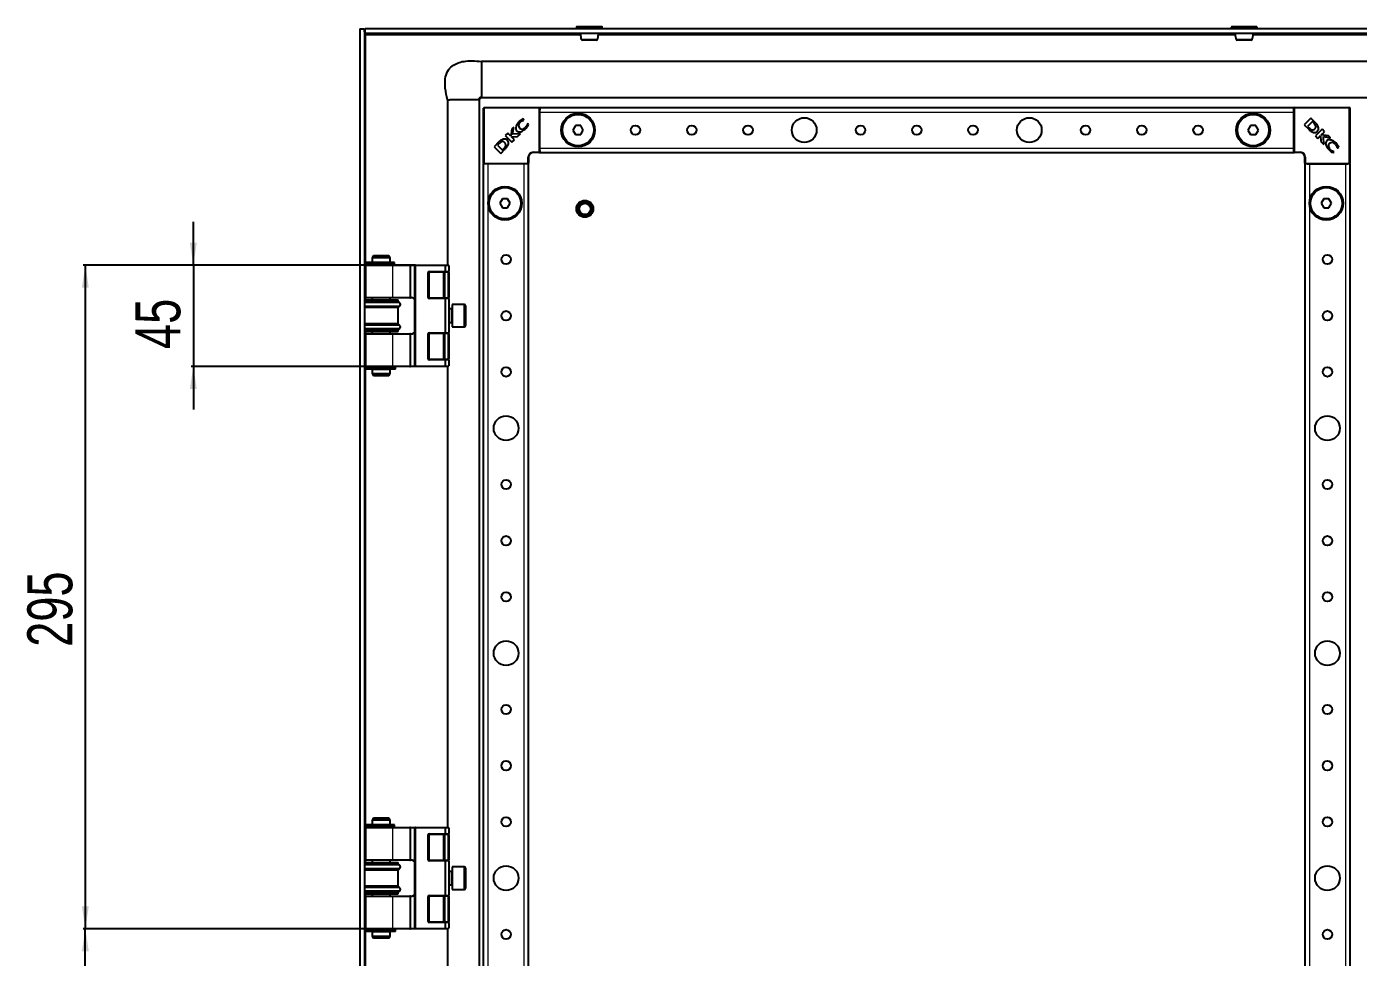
# Model space of a CAD drawing. Header units: millimetres. Extents: x -752 to 2755, y -1229 to 1219.
# Drawn here: x -752 to -160, y 42 to 455 of the extents above; entities that cross this region are included whole.
import ezdxf

# ---------------------------------------------------------------- set-up
doc = ezdxf.new("R2010")
doc.units = ezdxf.units.MM
doc.layers.add('FORMAT', color=7, linetype='Continuous')
doc.styles.add('SLDTEXTSTYLE0', font='TXT', dxfattribs={"width": 0.75})
doc.dimstyles.new('SLDDIMSTYLE0', dxfattribs={"dimtxt": 20, "dimasz": 10, "dimexe": 0, "dimexo": 0.0625, "dimgap": 5, "dimtad": 2, "dimdec": 1, "dimrnd": 1e-09, "dimzin": 12, "dimdsep": 46, "dimtxsty": 'SLDTEXTSTYLE0', "dimsah": 1, "dimcen": 0.09, "dimadec": 0, "dimazin": 3, "dimtfac": 1, "dimtofl": 0, "dimtmove": 0, "dimatfit": 3, "dimfxl": 0, "dimfrac": 2, "dimtolj": 1, "dimtzin": 12, "dimarcsym": 0})
doc.dimstyles.new('SLDDIMSTYLE1', dxfattribs={"dimtxt": 20, "dimasz": 10, "dimexe": 0, "dimexo": 0.0625, "dimgap": 5, "dimtad": 2, "dimdec": 1, "dimrnd": 1e-09, "dimzin": 12, "dimdsep": 46, "dimtxsty": 'SLDTEXTSTYLE0', "dimsah": 1, "dimcen": 0.09, "dimadec": 0, "dimazin": 3, "dimtfac": 1, "dimtmove": 0, "dimatfit": 0, "dimfxl": 0, "dimfrac": 2, "dimtolj": 1, "dimtzin": 12, "dimarcsym": 0})

# ---------------------------------------------------------------- blocks, each defined once
blk = doc.blocks.new('_D_6')
at = {"layer": 'FORMAT'}
for p, q in [((-601.47, 349.38), (-727.16, 349.38)), ((-726.16, 349.38), (-726.16, 54.38)), ((-589.86, 54.38), (-727.16, 54.38))]:
    blk.add_line(p, q, dxfattribs=at)
for points in [[(-726.16, 349.38), (-727.7, 339.38), (-724.62, 339.38)], [(-726.16, 54.38), (-724.62, 64.38), (-727.7, 64.38)]]:
    blk.add_solid(points, dxfattribs=at)
at = {"layer": 'FORMAT', "insert": (-751.94, 179.72), "char_height": 20, "attachment_point": 1, "rotation": 90, "style": 'SLDTEXTSTYLE0'}
blk.add_mtext('295', dxfattribs=at)
blk = doc.blocks.new('_D_7')
at = {"layer": 'FORMAT'}
for p, q in [((-579.47, 54.38), (-727.16, 54.38)), ((-726.16, -300.62), (-726.16, 54.38)), ((-579.47, -300.62), (-727.16, -300.62))]:
    blk.add_line(p, q, dxfattribs=at)
for points in [[(-726.16, 54.38), (-727.7, 44.38), (-724.62, 44.38)], [(-726.16, -300.62), (-724.62, -290.62), (-727.7, -290.62)]]:
    blk.add_solid(points, dxfattribs=at)
at = {"layer": 'FORMAT', "insert": (-751.94, -145.28), "char_height": 20, "attachment_point": 1, "rotation": 90, "style": 'SLDTEXTSTYLE0'}
blk.add_mtext('355', dxfattribs=at)
blk = doc.blocks.new('_D_10')
at = {"layer": 'FORMAT'}
for p, q in [((-678.16, 349.38), (-678.16, 368.61)), ((-579.47, 349.38), (-679.16, 349.38)), ((-678.16, 349.38), (-678.16, 304.38)), ((-579.47, 304.38), (-679.16, 304.38)), ((-678.16, 304.38), (-678.16, 285.15))]:
    blk.add_line(p, q, dxfattribs=at)
for points in [[(-678.16, 349.38), (-676.62, 359.38), (-679.7, 359.38)], [(-678.16, 304.38), (-679.7, 294.38), (-676.62, 294.38)]]:
    blk.add_solid(points, dxfattribs=at)
at = {"layer": 'FORMAT', "insert": (-703.94, 312.1), "char_height": 20, "attachment_point": 1, "rotation": 90, "style": 'SLDTEXTSTYLE0'}
blk.add_mtext('45', dxfattribs=at)

msp = doc.modelspace()

# ---------------------------------------------------------------- linework, layer by layer
at = {"color": 7, "linetype": 'Continuous', "lineweight": 25}
for p, q in [((-604.16, 454.38), (-604.16, -700.62)), ((-604.16, 454.38), (-602.16, 454.38)), ((-602.16, 454.38), (-602.16, -700.62)), ((-601.86, 452.38), (-601.86, 454.38)), ((-111.46, 454.38), (-601.86, 454.38)), ((-111.46, 452.38), (-601.86, 452.38)), ((-601.56, 451.78), (-601.76, 452.38)), ((-507.91, 455.13), (-507.91, 454.38)), ((-507.66, 455.38), (-496.66, 455.38)), ((-496.41, 454.38), (-496.41, 455.13)), ((-216.91, 455.13), (-216.91, 454.38)), ((-216.66, 455.38), (-208.15, 455.38)), ((-208.15, 455.38), (-205.66, 455.38)), ((-205.41, 454.38), (-205.41, 455.13)), ((-550.16, 439.88), (-550.16, 424.21)), ((-117.16, 439.88), (-550.16, 439.88)), ((-565.16, 422.88), (-565.16, 349.38)), ((-561.88, 422.88), (-564.18, 422.88)), ((-561.73, 422.88), (-561.88, 422.88)), ((-554.59, 422.88), (-561.73, 422.88)), ((-554.53, 422.88), (-554.59, 422.88)), ((-552.14, 422.88), (-554.53, 422.88)), ((-551.27, 422.88), (-552.14, 422.88)), ((-551.16, 422.88), (-551.16, -669.12)), ((-550.16, 423.88), (-125.28, 423.88)), ((-549.16, 394.68), (-549.16, 419.08)), ((-548.86, 419.38), (-524.46, 419.38)), ((-531.22, 413.84), (-531.55, 414.52)), ((-524.16, 419.38), (-189.16, 419.38)), ((-524.16, 419.08), (-524.16, 419.38)), ((-524.16, 419.08), (-524.16, 418.44)), ((-524.16, 417.38), (-524.16, 418.44)), ((-524.16, 401.38), (-524.16, 417.38)), ((-189.16, 419.08), (-189.16, 419.38)), ((-189.16, 418.44), (-189.16, 419.08)), ((-189.16, 417.38), (-189.16, 418.44)), ((-189.16, 401.38), (-189.16, 417.38)), ((-188.86, 419.38), (-164.46, 419.38)), ((-181.55, 414.73), (-184.51, 411.78)), ((-179.56, 412.74), (-181.55, 414.73)), ((-164.16, 419.08), (-164.16, 394.68)), ((-536.58, 409.92), (-537.07, 406.65)), ((-535.79, 410.71), (-536.58, 409.92)), ((-536.26, 407.62), (-535.79, 410.71)), ((-531.36, 413.7), (-531.22, 413.84)), ((-529.41, 412.27), (-529.52, 412.16)), ((-529.16, 411.76), (-529.41, 412.27)), ((-508.31, 411.38), (-509.47, 409.38)), ((-509.47, 409.38), (-508.31, 407.38)), ((-506, 411.38), (-508.31, 411.38)), ((-504.85, 409.38), (-506, 411.38)), ((-506, 407.38), (-504.85, 409.38)), ((-208.31, 411.38), (-209.47, 409.38)), ((-209.47, 409.38), (-208.31, 407.38)), ((-206, 411.38), (-208.31, 411.38)), ((-204.85, 409.38), (-206, 411.38)), ((-206, 407.38), (-204.85, 409.38)), ((-184.51, 411.78), (-182.62, 409.89)), ((-180.85, 413.21), (-183.03, 411.03)), ((-183.03, 411.03), (-182.35, 410.37)), ((-182.62, 409.89), (-182.6, 409.87)), ((-180.11, 412.49), (-180.85, 413.21)), ((-176.55, 409.73), (-179.51, 406.77)), ((-176.89, 407.29), (-175.5, 408.68)), ((-175.5, 408.68), (-176.55, 409.73)), ((-542.52, 403.98), (-544.51, 401.99)), ((-542.27, 403.43), (-542.99, 402.69)), ((-542.99, 402.69), (-540.81, 400.51)), ((-538.46, 408.04), (-539.51, 406.99)), ((-539.51, 406.99), (-536.55, 404.03)), ((-537.07, 406.65), (-538.46, 408.04)), ((-536.73, 406.33), (-534.07, 406.51)), ((-535.49, 405.09), (-536.73, 406.33)), ((-536.55, 404.03), (-535.49, 405.09)), ((-532.79, 407.79), (-536.26, 407.62)), ((-534.07, 406.51), (-532.79, 407.79)), ((-508.31, 407.38), (-506, 407.38)), ((-208.31, 407.38), (-206, 407.38)), ((-179.51, 406.77), (-178.45, 405.71)), ((-178.45, 405.71), (-177.21, 406.96)), ((-177.21, 406.96), (-177.03, 404.3)), ((-177.03, 404.3), (-175.75, 403.01)), ((-173.62, 406.81), (-176.89, 407.29)), ((-175.92, 406.48), (-172.83, 406.01)), ((-175.75, 403.01), (-175.92, 406.48)), ((-172.83, 406.01), (-173.62, 406.81)), ((-544.51, 401.99), (-541.55, 399.03)), ((-541.55, 399.03), (-539.66, 400.92)), ((-540.81, 400.51), (-540.15, 401.19)), ((-539.66, 400.92), (-539.64, 400.94)), ((-529.16, 397.38), (-529.16, 394.68)), ((-524.46, 399.38), (-527.16, 399.38)), ((-524.16, 400.33), (-524.16, 401.38)), ((-524.16, 400.33), (-524.16, 399.68)), ((-524.16, 399.38), (-524.16, 399.68)), ((-524.16, 399.38), (-189.16, 399.38)), ((-189.16, 400.33), (-189.16, 401.38)), ((-189.16, 399.68), (-189.16, 400.33)), ((-189.16, 399.38), (-189.16, 399.68)), ((-186.16, 399.38), (-188.86, 399.38)), ((-184.16, 394.68), (-184.16, 397.38)), ((-171.78, 399.38), (-171.27, 399.63)), ((-171.27, 399.63), (-171.38, 399.74)), ((-169.84, 401.58), (-169.7, 401.44)), ((-169.7, 401.44), (-169.02, 401.78)), ((-549.16, -640.62), (-549.16, 394.38)), ((-548.86, 394.38), (-549.16, 394.38)), ((-548.21, 394.38), (-548.86, 394.38)), ((-547.16, 394.38), (-548.21, 394.38)), ((-531.16, 394.38), (-547.16, 394.38)), ((-530.1, 394.38), (-531.16, 394.38)), ((-529.46, 394.38), (-530.1, 394.38)), ((-529.16, 394.38), (-529.46, 394.38)), ((-529.16, -640.62), (-529.16, 394.38)), ((-184.16, 394.38), (-184.16, -640.62)), ((-184.16, 394.38), (-183.86, 394.38)), ((-183.21, 394.38), (-183.86, 394.38)), ((-183.21, 394.38), (-182.16, 394.38)), ((-182.16, 394.38), (-166.16, 394.38)), ((-166.16, 394.38), (-165.1, 394.38)), ((-164.46, 394.38), (-165.1, 394.38)), ((-164.46, 394.38), (-164.16, 394.38)), ((-164.16, 394.38), (-164.16, -640.62)), ((-540.81, 378.88), (-541.97, 376.88)), ((-538.5, 378.88), (-540.81, 378.88)), ((-537.35, 376.88), (-538.5, 378.88)), ((-175.81, 378.88), (-176.97, 376.88)), ((-173.5, 378.88), (-175.81, 378.88)), ((-172.35, 376.88), (-173.5, 378.88)), ((-541.97, 376.88), (-540.81, 374.88)), ((-540.81, 374.88), (-538.5, 374.88)), ((-538.5, 374.88), (-537.35, 376.88)), ((-176.97, 376.88), (-175.81, 374.88)), ((-175.81, 374.88), (-173.5, 374.88)), ((-173.5, 374.88), (-172.35, 376.88)), ((-601.81, 350.58), (-601.81, 349.68)), ((-588.82, 350.58), (-601.81, 350.58)), ((-588.82, 349.68), (-601.81, 349.68)), ((-601.46, 349.38), (-589.85, 349.38)), ((-598.08, 353.63), (-598.66, 352.63)), ((-598.66, 352.63), (-598.66, 350.63)), ((-595.19, 352.63), (-598.66, 352.63)), ((-598.66, 350.63), (-595.19, 350.63)), ((-598.66, 349.63), (-598.66, 349.38)), ((-598.66, 349.63), (-595.19, 349.63)), ((-598.16, 350.63), (-598.16, 350.58)), ((-598.16, 349.68), (-598.16, 349.63)), ((-598.08, 353.63), (-595.11, 353.63)), ((-590.66, 352.63), (-595.19, 352.63)), ((-595.19, 350.63), (-590.66, 350.63)), ((-595.19, 349.63), (-590.66, 349.63)), ((-595.11, 353.63), (-591.24, 353.63)), ((-590.66, 352.63), (-591.24, 353.63)), ((-591.16, 350.58), (-591.16, 350.63)), ((-591.16, 349.63), (-591.16, 349.68)), ((-590.66, 350.63), (-590.66, 352.63)), ((-590.66, 349.38), (-590.66, 349.63)), ((-589.85, 349.38), (-581.96, 349.38)), ((-588.74, 350.58), (-588.82, 350.58)), ((-588.74, 349.68), (-588.82, 349.68)), ((-588.74, 349.68), (-588.74, 350.58)), ((-588.72, 350.58), (-588.74, 350.58)), ((-588.72, 349.68), (-588.74, 349.68)), ((-588.72, 349.68), (-588.72, 350.58)), ((-581.68, 349.38), (-581.96, 349.38)), ((-581.68, 349.38), (-579.46, 349.38)), ((-579.46, 349.38), (-566.24, 349.38)), ((-566.24, 349.38), (-564.86, 349.38)), ((-601.66, 349.18), (-601.66, 335.08)), ((-579.66, 304.58), (-579.66, 349.18)), ((-573.66, 346.08), (-573.66, 334.98)), ((-566.28, 346.38), (-573.36, 346.38)), ((-566.66, 346.08), (-566.66, 334.98)), ((-564.96, 346.38), (-566.28, 346.38)), ((-566.16, 346.68), (-566.16, 349.18)), ((-564.66, 349.18), (-564.66, 346.68)), ((-564.66, 346.08), (-564.66, 346.68)), ((-564.66, 346.08), (-564.66, 334.98)), ((-602.16, 333.88), (-587.16, 333.88)), ((-587.16, 333.28), (-602.16, 333.28)), ((-589.85, 334.88), (-601.46, 334.88)), ((-598.66, 334.88), (-598.66, 333.88)), ((-590.66, 333.88), (-590.66, 334.88)), ((-581.96, 334.88), (-589.85, 334.88)), ((-587.16, 333.28), (-587.16, 333.88)), ((-586.46, 332.6), (-587.16, 333.28)), ((-581.96, 334.88), (-581.68, 334.88)), ((-581.16, 334.88), (-581.68, 334.88)), ((-573.36, 334.68), (-566.28, 334.68)), ((-566.28, 334.68), (-564.96, 334.68)), ((-566.16, 319.38), (-566.16, 334.38)), ((-564.66, 334.38), (-564.66, 334.98)), ((-564.66, 334.38), (-564.66, 319.38)), ((-557.76, 331.88), (-563.16, 331.88)), ((-563.16, 331.88), (-563.16, 321.88)), ((-587.16, 330.48), (-602.16, 330.48)), ((-587.16, 330.48), (-586.46, 331.17)), ((-587.16, 323.28), (-587.16, 330.48)), ((-563.41, 329.88), (-564.66, 329.88)), ((-557.16, 331.28), (-557.16, 322.48)), ((-587.16, 323.28), (-602.16, 323.28)), ((-587.16, 320.48), (-602.16, 320.48)), ((-602.16, 319.88), (-587.16, 319.88)), ((-598.66, 319.88), (-598.66, 318.88)), ((-590.66, 318.88), (-590.66, 319.88)), ((-586.46, 322.6), (-587.16, 323.28)), ((-587.16, 320.48), (-586.46, 321.17)), ((-587.16, 319.88), (-587.16, 320.48)), ((-564.66, 323.88), (-563.41, 323.88)), ((-563.16, 321.88), (-557.76, 321.88)), ((-601.66, 318.68), (-601.66, 304.58)), ((-601.46, 318.88), (-589.85, 318.88)), ((-589.85, 318.88), (-581.96, 318.88)), ((-581.68, 318.88), (-581.96, 318.88)), ((-581.68, 318.88), (-581.16, 318.88)), ((-573.66, 318.78), (-573.66, 307.68)), ((-566.28, 319.08), (-573.36, 319.08)), ((-566.66, 318.78), (-566.66, 307.68)), ((-564.96, 319.08), (-566.28, 319.08)), ((-564.66, 318.78), (-564.66, 319.38)), ((-564.66, 318.78), (-564.66, 307.68)), ((-601.81, 304.08), (-601.81, 303.18)), ((-588.34, 304.08), (-601.81, 304.08)), ((-588.34, 303.18), (-601.81, 303.18)), ((-589.85, 304.38), (-601.46, 304.38)), ((-598.66, 304.38), (-598.66, 304.13)), ((-598.66, 304.13), (-595.19, 304.13)), ((-598.66, 303.13), (-598.66, 301.13)), ((-598.66, 303.13), (-595.19, 303.13)), ((-598.16, 304.13), (-598.16, 304.08)), ((-598.16, 303.18), (-598.16, 303.13)), ((-595.19, 304.13), (-590.66, 304.13)), ((-595.19, 303.13), (-590.66, 303.13)), ((-591.16, 304.08), (-591.16, 304.13)), ((-591.16, 303.13), (-591.16, 303.18)), ((-590.66, 304.13), (-590.66, 304.38)), ((-590.66, 301.13), (-590.66, 303.13)), ((-581.96, 304.38), (-589.85, 304.38)), ((-588.29, 304.08), (-588.34, 304.08)), ((-588.29, 303.18), (-588.34, 303.18)), ((-588.29, 303.18), (-588.29, 304.08)), ((-581.96, 304.38), (-581.68, 304.38)), ((-579.46, 304.38), (-581.68, 304.38)), ((-566.24, 304.38), (-579.46, 304.38)), ((-573.36, 307.38), (-566.28, 307.38)), ((-566.28, 307.38), (-564.96, 307.38)), ((-564.86, 304.38), (-566.24, 304.38)), ((-566.16, 304.58), (-566.16, 307.08)), ((-565.16, 304.38), (-565.16, 99.38)), ((-564.66, 307.08), (-564.66, 307.68)), ((-564.66, 307.08), (-564.66, 304.58)), ((-598.66, 301.13), (-598.08, 300.13)), ((-598.66, 301.13), (-590.66, 301.13)), ((-591.24, 300.13), (-598.08, 300.13)), ((-591.24, 300.13), (-590.66, 301.13)), ((-598.08, 103.63), (-598.66, 102.63)), ((-598.66, 102.63), (-598.66, 100.63)), ((-595.19, 102.63), (-598.66, 102.63)), ((-598.66, 100.63), (-595.19, 100.63)), ((-598.16, 100.63), (-598.16, 100.58)), ((-598.08, 103.63), (-595.11, 103.63)), ((-590.66, 102.63), (-595.19, 102.63)), ((-595.19, 100.63), (-590.66, 100.63)), ((-595.11, 103.63), (-591.24, 103.63)), ((-590.66, 102.63), (-591.24, 103.63)), ((-591.16, 100.58), (-591.16, 100.63)), ((-590.66, 100.63), (-590.66, 102.63)), ((-601.81, 100.58), (-601.81, 99.68)), ((-588.82, 100.58), (-601.81, 100.58)), ((-588.82, 99.68), (-601.81, 99.68)), ((-601.66, 99.18), (-601.66, 85.08)), ((-601.46, 99.38), (-589.85, 99.38)), ((-598.66, 99.63), (-598.66, 99.38)), ((-598.66, 99.63), (-595.19, 99.63)), ((-598.16, 99.68), (-598.16, 99.63)), ((-595.19, 99.63), (-590.66, 99.63)), ((-591.16, 99.63), (-591.16, 99.68)), ((-590.66, 99.38), (-590.66, 99.63)), ((-589.85, 99.38), (-581.96, 99.38)), ((-588.74, 100.58), (-588.82, 100.58)), ((-588.74, 99.68), (-588.82, 99.68)), ((-588.74, 99.68), (-588.74, 100.58)), ((-588.72, 100.58), (-588.74, 100.58)), ((-588.72, 99.68), (-588.74, 99.68)), ((-588.72, 99.68), (-588.72, 100.58)), ((-581.68, 99.38), (-581.96, 99.38)), ((-581.68, 99.38), (-579.46, 99.38)), ((-579.66, 54.58), (-579.66, 99.18)), ((-579.46, 99.38), (-566.24, 99.38)), ((-573.66, 96.08), (-573.66, 84.98)), ((-566.28, 96.38), (-573.36, 96.38)), ((-566.66, 96.08), (-566.66, 84.98)), ((-564.96, 96.38), (-566.28, 96.38)), ((-566.24, 99.38), (-564.86, 99.38)), ((-566.16, 96.68), (-566.16, 99.18)), ((-564.66, 99.18), (-564.66, 96.68)), ((-564.66, 96.08), (-564.66, 96.68)), ((-564.66, 96.08), (-564.66, 84.98)), ((-602.16, 83.88), (-587.16, 83.88)), ((-587.16, 83.28), (-602.16, 83.28)), ((-589.85, 84.88), (-601.46, 84.88)), ((-598.66, 84.88), (-598.66, 83.88)), ((-590.66, 83.88), (-590.66, 84.88)), ((-581.96, 84.88), (-589.85, 84.88)), ((-587.16, 83.28), (-587.16, 83.88)), ((-586.46, 82.6), (-587.16, 83.28)), ((-581.96, 84.88), (-581.68, 84.88)), ((-581.16, 84.88), (-581.68, 84.88)), ((-573.36, 84.68), (-566.28, 84.68)), ((-566.28, 84.68), (-564.96, 84.68)), ((-566.16, 69.38), (-566.16, 84.38)), ((-564.66, 84.38), (-564.66, 84.98)), ((-564.66, 84.38), (-564.66, 69.38)), ((-587.16, 80.48), (-602.16, 80.48)), ((-587.16, 80.48), (-586.46, 81.17)), ((-587.16, 73.28), (-587.16, 80.48)), ((-563.41, 79.88), (-564.66, 79.88)), ((-557.76, 81.88), (-563.16, 81.88)), ((-563.16, 81.88), (-563.16, 71.88)), ((-557.16, 81.28), (-557.16, 72.48)), ((-587.16, 73.28), (-602.16, 73.28)), ((-586.46, 72.6), (-587.16, 73.28)), ((-587.16, 70.48), (-586.46, 71.17)), ((-564.66, 73.88), (-563.41, 73.88)), ((-563.16, 71.88), (-557.76, 71.88)), ((-587.16, 70.48), (-602.16, 70.48)), ((-602.16, 69.88), (-587.16, 69.88)), ((-601.66, 68.68), (-601.66, 54.58)), ((-601.46, 68.88), (-589.85, 68.88)), ((-598.66, 69.88), (-598.66, 68.88)), ((-590.66, 68.88), (-590.66, 69.88)), ((-589.85, 68.88), (-581.96, 68.88)), ((-587.16, 69.88), (-587.16, 70.48)), ((-581.68, 68.88), (-581.96, 68.88)), ((-581.68, 68.88), (-581.16, 68.88)), ((-573.66, 68.78), (-573.66, 57.68)), ((-566.28, 69.08), (-573.36, 69.08)), ((-566.66, 68.78), (-566.66, 57.68)), ((-564.96, 69.08), (-566.28, 69.08)), ((-564.66, 68.78), (-564.66, 69.38)), ((-564.66, 68.78), (-564.66, 57.68)), ((-601.81, 54.08), (-601.81, 53.18)), ((-588.34, 54.08), (-601.81, 54.08)), ((-589.85, 54.38), (-601.46, 54.38)), ((-598.66, 54.38), (-598.66, 54.13)), ((-598.66, 54.13), (-595.19, 54.13)), ((-598.16, 54.13), (-598.16, 54.08)), ((-595.19, 54.13), (-590.66, 54.13)), ((-591.16, 54.08), (-591.16, 54.13)), ((-590.66, 54.13), (-590.66, 54.38)), ((-581.96, 54.38), (-589.85, 54.38)), ((-588.29, 54.08), (-588.34, 54.08)), ((-588.29, 53.18), (-588.29, 54.08)), ((-581.96, 54.38), (-581.68, 54.38)), ((-579.46, 54.38), (-581.68, 54.38)), ((-566.24, 54.38), (-579.46, 54.38)), ((-573.36, 57.38), (-566.28, 57.38)), ((-566.28, 57.38), (-564.96, 57.38)), ((-564.86, 54.38), (-566.24, 54.38)), ((-566.16, 54.58), (-566.16, 57.08)), ((-565.16, 54.38), (-565.16, -300.62)), ((-564.66, 57.08), (-564.66, 57.68)), ((-564.66, 57.08), (-564.66, 54.58)), ((-588.34, 53.18), (-601.81, 53.18)), ((-598.66, 53.13), (-598.66, 51.13)), ((-598.66, 53.13), (-595.19, 53.13)), ((-598.66, 51.13), (-598.08, 50.13)), ((-598.66, 51.13), (-590.66, 51.13)), ((-598.16, 53.18), (-598.16, 53.13)), ((-591.24, 50.13), (-598.08, 50.13)), ((-595.19, 53.13), (-590.66, 53.13)), ((-591.24, 50.13), (-590.66, 51.13)), ((-591.16, 53.13), (-591.16, 53.18)), ((-590.66, 51.13), (-590.66, 53.13)), ((-588.29, 53.18), (-588.34, 53.18))]:
    msp.add_line(p, q, dxfattribs=at)
at = {"color": 8, "linetype": 'Continuous', "lineweight": 18}
for p, q in [((-601.56, 350.58), (-601.56, 451.78)), ((-601.56, 451.78), (-506.13, 451.78)), ((-496.41, 455.13), (-507.91, 455.13)), ((-498.19, 451.78), (-215.13, 451.78)), ((-208.01, 455.13), (-216.91, 455.13)), ((-205.41, 455.13), (-208.01, 455.13)), ((-207.19, 451.78), (-111.76, 451.78)), ((-548.86, 419.08), (-549.16, 419.08)), ((-548.86, 419.08), (-548.86, 419.38)), ((-548.86, 419.08), (-548.86, 394.68)), ((-524.46, 419.08), (-548.86, 419.08)), ((-524.46, 419.38), (-524.46, 419.08)), ((-524.46, 399.68), (-524.46, 419.08)), ((-524.16, 419.08), (-524.46, 419.08)), ((-524.16, 417.38), (-189.16, 417.38)), ((-188.86, 419.08), (-189.16, 419.08)), ((-188.86, 419.08), (-188.86, 419.38)), ((-188.86, 419.08), (-188.86, 399.68)), ((-164.46, 419.08), (-188.86, 419.08)), ((-164.46, 419.08), (-164.46, 419.38)), ((-164.46, 394.68), (-164.46, 419.08)), ((-164.46, 419.08), (-164.16, 419.08)), ((-529.46, 394.68), (-529.46, 397.38)), ((-529.16, 397.38), (-529.46, 397.38)), ((-527.16, 399.68), (-524.46, 399.68)), ((-527.16, 399.38), (-527.16, 399.68)), ((-524.46, 399.68), (-524.46, 399.38)), ((-524.16, 399.68), (-524.46, 399.68)), ((-524.16, 401.38), (-189.16, 401.38)), ((-188.86, 399.68), (-189.16, 399.68)), ((-188.86, 399.68), (-186.16, 399.68)), ((-188.86, 399.38), (-188.86, 399.68)), ((-186.16, 399.38), (-186.16, 399.68)), ((-184.16, 397.38), (-183.86, 397.38)), ((-183.86, 397.38), (-183.86, 394.68)), ((-548.86, 394.68), (-549.16, 394.68)), ((-548.86, 394.68), (-529.46, 394.68)), ((-548.86, 394.68), (-548.86, 394.38)), ((-547.16, -640.62), (-547.16, 394.38)), ((-531.16, -640.62), (-531.16, 394.38)), ((-529.46, 394.68), (-529.46, 394.38)), ((-529.16, 394.68), (-529.46, 394.68)), ((-183.86, 394.68), (-184.16, 394.68)), ((-183.86, 394.68), (-164.46, 394.68)), ((-183.86, 394.38), (-183.86, 394.68)), ((-182.16, 394.38), (-182.16, -640.62)), ((-166.16, 394.38), (-166.16, -640.62)), ((-164.46, 394.38), (-164.46, 394.68)), ((-164.16, 394.68), (-164.46, 394.68)), ((-601.56, 349.36), (-601.56, 349.68)), ((-588.82, 349.68), (-588.82, 350.58)), ((-581.68, 349.18), (-581.68, 349.38)), ((-579.46, 349.38), (-579.46, 349.18)), ((-589.71, 349.18), (-601.66, 349.18)), ((-589.71, 349.18), (-589.71, 335.08)), ((-581.82, 349.18), (-589.71, 349.18)), ((-581.82, 335.08), (-581.82, 349.18)), ((-581.68, 349.18), (-581.82, 349.18)), ((-581.68, 349.18), (-581.68, 335.08)), ((-579.66, 349.18), (-581.68, 349.18)), ((-579.66, 349.18), (-579.46, 349.18)), ((-579.46, 349.18), (-579.46, 304.58)), ((-566.16, 349.18), (-579.46, 349.18)), ((-573.96, 334.98), (-573.96, 346.08)), ((-573.96, 346.08), (-573.66, 346.08)), ((-573.66, 346.08), (-573.36, 346.08)), ((-573.36, 346.68), (-566.16, 346.68)), ((-573.36, 346.68), (-573.36, 346.38)), ((-573.36, 346.38), (-573.36, 346.08)), ((-573.36, 346.08), (-573.36, 334.98)), ((-566.96, 346.08), (-573.36, 346.08)), ((-566.96, 346.38), (-566.96, 346.08)), ((-566.96, 346.08), (-566.66, 346.08)), ((-566.96, 334.98), (-566.96, 346.08)), ((-566.66, 346.08), (-566.36, 346.08)), ((-566.36, 346.38), (-566.36, 346.08)), ((-564.96, 346.08), (-566.36, 346.08)), ((-566.36, 346.08), (-566.36, 334.98)), ((-564.66, 349.18), (-566.16, 349.18)), ((-566.16, 346.68), (-564.66, 346.68)), ((-564.96, 346.38), (-564.96, 346.08)), ((-564.66, 346.08), (-564.96, 346.08)), ((-564.96, 334.98), (-564.96, 346.08)), ((-586.46, 332.6), (-602.16, 332.6)), ((-601.66, 335.08), (-589.71, 335.08)), ((-601.56, 333.88), (-601.56, 334.91)), ((-589.71, 335.08), (-581.82, 335.08)), ((-581.68, 335.08), (-581.82, 335.08)), ((-581.68, 334.88), (-581.68, 335.08)), ((-581.68, 335.08), (-581.16, 335.08)), ((-581.16, 334.88), (-581.16, 335.08)), ((-573.66, 334.98), (-573.96, 334.98)), ((-573.36, 334.98), (-573.66, 334.98)), ((-573.36, 334.98), (-566.96, 334.98)), ((-573.36, 334.98), (-573.36, 334.68)), ((-573.36, 334.68), (-573.36, 334.38)), ((-566.16, 334.38), (-573.36, 334.38)), ((-566.96, 334.98), (-566.96, 334.68)), ((-566.66, 334.98), (-566.96, 334.98)), ((-566.36, 334.98), (-566.66, 334.98)), ((-566.36, 334.98), (-564.96, 334.98)), ((-566.36, 334.98), (-566.36, 334.68)), ((-564.66, 334.38), (-566.16, 334.38)), ((-564.96, 334.98), (-564.96, 334.68)), ((-564.96, 334.98), (-564.66, 334.98)), ((-557.76, 321.88), (-557.76, 331.88)), ((-586.46, 331.17), (-602.16, 331.17)), ((-563.41, 326.88), (-563.41, 329.88)), ((-563.41, 323.88), (-563.41, 326.88)), ((-586.46, 322.6), (-602.16, 322.6)), ((-586.46, 321.17), (-602.16, 321.17)), ((-601.56, 318.86), (-601.56, 319.88)), ((-589.71, 318.68), (-601.66, 318.68)), ((-589.71, 318.68), (-589.71, 304.58)), ((-581.82, 318.68), (-589.71, 318.68)), ((-581.82, 304.58), (-581.82, 318.68)), ((-581.82, 318.68), (-581.68, 318.68)), ((-581.68, 318.68), (-581.68, 318.88)), ((-581.68, 318.68), (-581.68, 304.58)), ((-581.16, 318.68), (-581.68, 318.68)), ((-581.16, 318.68), (-581.16, 318.88)), ((-573.96, 307.68), (-573.96, 318.78)), ((-573.96, 318.78), (-573.66, 318.78)), ((-573.66, 318.78), (-573.36, 318.78)), ((-573.36, 319.38), (-566.16, 319.38)), ((-573.36, 319.08), (-573.36, 319.38)), ((-573.36, 319.08), (-573.36, 318.78)), ((-566.96, 318.78), (-573.36, 318.78)), ((-573.36, 318.78), (-573.36, 307.68)), ((-566.96, 319.08), (-566.96, 318.78)), ((-566.96, 318.78), (-566.66, 318.78)), ((-566.96, 307.68), (-566.96, 318.78)), ((-566.66, 318.78), (-566.36, 318.78)), ((-566.36, 318.78), (-566.36, 319.08)), ((-564.96, 318.78), (-566.36, 318.78)), ((-566.36, 318.78), (-566.36, 307.68)), ((-566.16, 319.38), (-564.66, 319.38)), ((-564.96, 318.78), (-564.96, 319.08)), ((-564.96, 318.78), (-564.66, 318.78)), ((-564.96, 307.68), (-564.96, 318.78)), ((-601.66, 304.58), (-589.71, 304.58)), ((-601.56, 304.08), (-601.56, 304.41)), ((-601.56, 100.58), (-601.56, 303.18)), ((-589.71, 304.58), (-581.82, 304.58)), ((-588.34, 303.18), (-588.34, 304.08)), ((-581.82, 304.58), (-581.68, 304.58)), ((-581.68, 304.38), (-581.68, 304.58)), ((-581.68, 304.58), (-579.66, 304.58)), ((-579.46, 304.58), (-579.66, 304.58)), ((-579.46, 304.58), (-566.16, 304.58)), ((-579.46, 304.58), (-579.46, 304.38)), ((-573.96, 307.68), (-573.66, 307.68)), ((-573.66, 307.68), (-573.36, 307.68)), ((-573.36, 307.68), (-566.96, 307.68)), ((-573.36, 307.68), (-573.36, 307.38)), ((-573.36, 307.08), (-573.36, 307.38)), ((-566.16, 307.08), (-573.36, 307.08)), ((-566.96, 307.68), (-566.96, 307.38)), ((-566.96, 307.68), (-566.66, 307.68)), ((-566.66, 307.68), (-566.36, 307.68)), ((-566.36, 307.38), (-566.36, 307.68)), ((-566.36, 307.68), (-564.96, 307.68)), ((-564.66, 307.08), (-566.16, 307.08)), ((-566.16, 304.58), (-564.66, 304.58)), ((-564.96, 307.38), (-564.96, 307.68)), ((-564.96, 307.68), (-564.66, 307.68)), ((-589.71, 99.18), (-601.66, 99.18)), ((-601.56, 99.36), (-601.56, 99.68)), ((-589.71, 99.18), (-589.71, 85.08)), ((-581.82, 99.18), (-589.71, 99.18)), ((-588.82, 99.68), (-588.82, 100.58)), ((-581.82, 85.08), (-581.82, 99.18)), ((-581.68, 99.18), (-581.82, 99.18)), ((-581.68, 99.18), (-581.68, 99.38)), ((-581.68, 99.18), (-581.68, 85.08)), ((-579.66, 99.18), (-581.68, 99.18)), ((-579.66, 99.18), (-579.46, 99.18)), ((-579.46, 99.38), (-579.46, 99.18)), ((-579.46, 99.18), (-579.46, 54.58)), ((-566.16, 99.18), (-579.46, 99.18)), ((-573.96, 84.98), (-573.96, 96.08)), ((-573.96, 96.08), (-573.66, 96.08)), ((-573.66, 96.08), (-573.36, 96.08)), ((-573.36, 96.68), (-566.16, 96.68)), ((-573.36, 96.68), (-573.36, 96.38)), ((-573.36, 96.38), (-573.36, 96.08)), ((-573.36, 96.08), (-573.36, 84.98)), ((-566.96, 96.08), (-573.36, 96.08)), ((-566.96, 96.38), (-566.96, 96.08)), ((-566.96, 96.08), (-566.66, 96.08)), ((-566.96, 84.98), (-566.96, 96.08)), ((-566.66, 96.08), (-566.36, 96.08)), ((-566.36, 96.38), (-566.36, 96.08)), ((-564.96, 96.08), (-566.36, 96.08)), ((-566.36, 96.08), (-566.36, 84.98)), ((-564.66, 99.18), (-566.16, 99.18)), ((-566.16, 96.68), (-564.66, 96.68)), ((-564.96, 96.38), (-564.96, 96.08)), ((-564.66, 96.08), (-564.96, 96.08)), ((-564.96, 84.98), (-564.96, 96.08)), ((-601.66, 85.08), (-589.71, 85.08)), ((-601.56, 83.88), (-601.56, 84.91)), ((-589.71, 85.08), (-581.82, 85.08)), ((-581.68, 85.08), (-581.82, 85.08)), ((-581.68, 84.88), (-581.68, 85.08)), ((-581.68, 85.08), (-581.16, 85.08)), ((-581.16, 84.88), (-581.16, 85.08)), ((-573.66, 84.98), (-573.96, 84.98)), ((-573.36, 84.98), (-573.66, 84.98)), ((-573.36, 84.98), (-573.36, 84.68)), ((-573.36, 84.98), (-566.96, 84.98)), ((-573.36, 84.68), (-573.36, 84.38)), ((-566.16, 84.38), (-573.36, 84.38)), ((-566.96, 84.98), (-566.96, 84.68)), ((-566.66, 84.98), (-566.96, 84.98)), ((-566.36, 84.98), (-566.66, 84.98)), ((-566.36, 84.98), (-564.96, 84.98)), ((-566.36, 84.98), (-566.36, 84.68)), ((-564.66, 84.38), (-566.16, 84.38)), ((-564.96, 84.98), (-564.96, 84.68)), ((-564.96, 84.98), (-564.66, 84.98)), ((-586.46, 82.6), (-602.16, 82.6)), ((-586.46, 81.17), (-602.16, 81.17)), ((-563.41, 76.88), (-563.41, 79.88)), ((-557.76, 71.88), (-557.76, 81.88)), ((-586.46, 72.6), (-602.16, 72.6)), ((-586.46, 71.17), (-602.16, 71.17)), ((-563.41, 73.88), (-563.41, 76.88)), ((-589.71, 68.68), (-601.66, 68.68)), ((-601.56, 68.86), (-601.56, 69.88)), ((-589.71, 68.68), (-589.71, 54.58)), ((-581.82, 68.68), (-589.71, 68.68)), ((-581.82, 54.58), (-581.82, 68.68)), ((-581.82, 68.68), (-581.68, 68.68)), ((-581.68, 68.68), (-581.68, 68.88)), ((-581.68, 68.68), (-581.68, 54.58)), ((-581.16, 68.68), (-581.68, 68.68)), ((-581.16, 68.68), (-581.16, 68.88)), ((-573.96, 57.68), (-573.96, 68.78)), ((-573.96, 68.78), (-573.66, 68.78)), ((-573.66, 68.78), (-573.36, 68.78)), ((-573.36, 69.38), (-566.16, 69.38)), ((-573.36, 69.08), (-573.36, 69.38)), ((-573.36, 69.08), (-573.36, 68.78)), ((-566.96, 68.78), (-573.36, 68.78)), ((-573.36, 68.78), (-573.36, 57.68)), ((-566.96, 69.08), (-566.96, 68.78)), ((-566.96, 68.78), (-566.66, 68.78)), ((-566.96, 57.68), (-566.96, 68.78)), ((-566.66, 68.78), (-566.36, 68.78)), ((-566.36, 68.78), (-566.36, 69.08)), ((-564.96, 68.78), (-566.36, 68.78)), ((-566.36, 68.78), (-566.36, 57.68)), ((-566.16, 69.38), (-564.66, 69.38)), ((-564.96, 68.78), (-564.96, 69.08)), ((-564.96, 68.78), (-564.66, 68.78)), ((-564.96, 57.68), (-564.96, 68.78)), ((-601.66, 54.58), (-589.71, 54.58)), ((-601.56, 54.08), (-601.56, 54.41)), ((-589.71, 54.58), (-581.82, 54.58)), ((-588.34, 53.18), (-588.34, 54.08)), ((-581.82, 54.58), (-581.68, 54.58)), ((-581.68, 54.38), (-581.68, 54.58)), ((-581.68, 54.58), (-579.66, 54.58)), ((-579.46, 54.58), (-579.66, 54.58)), ((-579.46, 54.58), (-566.16, 54.58)), ((-579.46, 54.58), (-579.46, 54.38)), ((-573.96, 57.68), (-573.66, 57.68)), ((-573.66, 57.68), (-573.36, 57.68)), ((-573.36, 57.68), (-566.96, 57.68)), ((-573.36, 57.68), (-573.36, 57.38)), ((-573.36, 57.08), (-573.36, 57.38)), ((-566.16, 57.08), (-573.36, 57.08)), ((-566.96, 57.68), (-566.96, 57.38)), ((-566.96, 57.68), (-566.66, 57.68)), ((-566.66, 57.68), (-566.36, 57.68)), ((-566.36, 57.38), (-566.36, 57.68)), ((-566.36, 57.68), (-564.96, 57.68)), ((-564.66, 57.08), (-566.16, 57.08)), ((-566.16, 54.58), (-564.66, 54.58)), ((-564.96, 57.38), (-564.96, 57.68)), ((-564.96, 57.68), (-564.66, 57.68)), ((-601.56, -299.42), (-601.56, 53.18))]:
    msp.add_line(p, q, dxfattribs=at)
at = {"color": 7, "linetype": 'Continuous', "lineweight": 25}
for centre, radius in [((-507.16, 409.38), 7.5), ((-507.16, 409.38), 7), ((-406.66, 409.38), 5.5), ((-306.66, 409.38), 5.5), ((-207.16, 409.38), 7.5), ((-207.16, 409.38), 7), ((-481.66, 409.38), 2.1), ((-456.66, 409.38), 2.1), ((-431.66, 409.38), 2.1), ((-381.66, 409.38), 2.1), ((-356.66, 409.38), 2.1), ((-331.66, 409.38), 2.1), ((-281.66, 409.38), 2.1), ((-256.66, 409.38), 2.1), ((-231.66, 409.38), 2.1), ((-539.66, 376.88), 7.5), ((-539.66, 376.88), 7), ((-174.66, 376.88), 7.5), ((-174.66, 376.88), 7), ((-504.16, 374.38), 3.75), ((-504.16, 374.38), 3), ((-504.16, 374.38), 2.5), ((-539.16, 351.88), 2.1), ((-174.16, 351.88), 2.1), ((-539.16, 326.88), 2.1), ((-174.16, 326.88), 2.1), ((-539.16, 301.88), 2.1), ((-174.16, 301.88), 2.1), ((-539.16, 276.88), 5.5), ((-174.16, 276.88), 5.5), ((-539.16, 251.88), 2.1), ((-174.16, 251.88), 2.1), ((-539.16, 226.88), 2.1), ((-174.16, 226.88), 2.1), ((-539.16, 201.88), 2.1), ((-174.16, 201.88), 2.1), ((-539.16, 176.88), 5.5), ((-174.16, 176.88), 5.5), ((-539.16, 151.88), 2.1), ((-174.16, 151.88), 2.1), ((-539.16, 126.88), 2.1), ((-174.16, 126.88), 2.1), ((-539.16, 101.88), 2.1), ((-174.16, 101.88), 2.1), ((-539.16, 76.88), 5.5), ((-174.16, 76.88), 5.5), ((-539.16, 51.88), 2.1), ((-174.16, 51.88), 2.1)]:
    msp.add_circle(centre, radius, dxfattribs=at)
for centre, radius, start, end in [((-507.66, 455.13), 0.25, 90, 180), ((-496.66, 455.13), 0.25, 0, 90), ((-216.66, 455.13), 0.25, 90, 180), ((-205.66, 455.13), 0.25, 0, 90), ((-505.27, 449.88), 0.5, 195.31604, 270.02276), ((-499.05, 449.88), 0.5, 269.99815, 345.40011), ((-214.27, 449.88), 0.5, 195.24646, 270.04596), ((-208.05, 449.88), 0.5, 269.96367, 344.83397), ((-548.86, 419.08), 0.3, 90, 180), ((-524.46, 419.08), 0.3, 0, 90), ((-188.86, 419.08), 0.3, 90, 180), ((-164.46, 419.08), 0.3, 0, 90), ((-531.65, 411.39), 1.97, 128.45405, 215.887), ((-532.08, 411.79), 1.94, 233.30966, 322.34638), ((-184.58, 408.31), 6.12, 36.98881, 43.07444), ((-182.77, 409.08), 4.87, 20.34448, 48.77765), ((-538.86, 400.77), 4.87, 110.34448, 138.77765), ((-538.08, 398.96), 6.12, 126.98881, 133.07444), ((-171.75, 402.31), 1.94, 143.30966, 232.34638), ((-172.15, 401.87), 1.97, 38.45405, 125.887), ((-527.16, 397.38), 2, 90, 180), ((-524.46, 399.68), 0.3, 270, 0), ((-188.86, 399.68), 0.3, 180, 270), ((-186.16, 397.38), 2, 0, 90), ((-548.86, 394.68), 0.3, 180, 270), ((-529.46, 394.68), 0.3, 270, 0), ((-183.86, 394.68), 0.3, 180, 270), ((-164.46, 394.68), 0.3, 270, 0), ((-601.46, 349.18), 0.2, 90, 180), ((-579.46, 349.18), 0.2, 90, 180), ((-564.86, 349.18), 0.2, 0, 90), ((-573.36, 346.08), 0.3, 90, 180), ((-566.36, 346.08), 0.3, 90, 180), ((-564.96, 346.68), 0.3, 270, 0), ((-601.46, 335.08), 0.2, 180, 270), ((-587.16, 331.88), 1, 314.427, 45.573), ((-581.16, 333.38), 1.5, 0, 90), ((-573.36, 334.98), 0.3, 180, 270), ((-566.36, 334.98), 0.3, 180, 270), ((-564.96, 334.38), 0.3, 0, 90), ((-557.76, 331.28), 0.6, 0, 90), ((-563.41, 330.13), 0.25, 270, 0), ((-587.16, 321.88), 1, 314.427, 45.573), ((-581.16, 320.38), 1.5, 270, 0), ((-563.41, 323.63), 0.25, 0, 90), ((-557.76, 322.48), 0.6, 270, 0), ((-601.46, 318.68), 0.2, 90, 180), ((-573.36, 318.78), 0.3, 90, 180), ((-566.36, 318.78), 0.3, 90, 180), ((-564.96, 319.38), 0.3, 270, 0), ((-601.46, 304.58), 0.2, 180, 270), ((-579.46, 304.58), 0.2, 180, 270), ((-573.36, 307.68), 0.3, 180, 270), ((-566.36, 307.68), 0.3, 180, 270), ((-564.96, 307.08), 0.3, 0, 90), ((-564.86, 304.58), 0.2, 270, 0), ((-601.46, 99.18), 0.2, 90, 180), ((-579.46, 99.18), 0.2, 90, 180), ((-573.36, 96.08), 0.3, 90, 180), ((-566.36, 96.08), 0.3, 90, 180), ((-564.96, 96.68), 0.3, 270, 0), ((-564.86, 99.18), 0.2, 0, 90), ((-601.46, 85.08), 0.2, 180, 270), ((-581.16, 83.38), 1.5, 0, 90), ((-573.36, 84.98), 0.3, 180, 270), ((-566.36, 84.98), 0.3, 180, 270), ((-564.96, 84.38), 0.3, 0, 90), ((-587.16, 81.88), 1, 314.427, 45.573), ((-563.41, 80.13), 0.25, 270, 360), ((-557.76, 81.28), 0.6, 0, 90), ((-587.16, 71.88), 1, 314.427, 45.573), ((-563.41, 73.63), 0.25, 0, 90), ((-557.76, 72.48), 0.6, 270, 0), ((-601.46, 68.68), 0.2, 90, 180), ((-581.16, 70.38), 1.5, 270, 0), ((-573.36, 68.78), 0.3, 90, 180), ((-566.36, 68.78), 0.3, 90, 180), ((-564.96, 69.38), 0.3, 270, 0), ((-601.46, 54.58), 0.2, 180, 270), ((-579.46, 54.58), 0.2, 180, 270), ((-573.36, 57.68), 0.3, 180, 270), ((-566.36, 57.68), 0.3, 180, 270), ((-564.96, 57.08), 0.3, 0, 90), ((-564.86, 54.58), 0.2, 270, 0)]:
    msp.add_arc(centre, radius, start, end, dxfattribs=at)
at = {"color": 8, "linetype": 'Continuous', "lineweight": 18}
for centre, radius, start, end in [((-527.16, 397.38), 2.3, 90, 180), ((-186.16, 397.38), 2.3, 0, 90), ((-589.89, 349.21), 0.179, 351.95053, 78.57825), ((-581.99, 349.21), 0.179, 351.95053, 78.57825), ((-573.36, 346.08), 0.6, 90, 180), ((-589.89, 335.06), 0.179, 281.42175, 8.04947), ((-581.99, 335.06), 0.179, 281.42175, 8.04947), ((-581.16, 333.38), 1.7, 28.07249, 90), ((-573.36, 334.98), 0.6, 180, 270), ((-589.89, 318.71), 0.179, 351.95053, 78.57825), ((-581.99, 318.71), 0.179, 351.95053, 78.57825), ((-581.16, 320.38), 1.7, 270, 331.92751), ((-573.36, 318.78), 0.6, 90, 180), ((-589.89, 304.56), 0.179, 281.42175, 8.04947), ((-581.99, 304.56), 0.179, 281.42175, 8.04947), ((-573.36, 307.68), 0.6, 180, 270), ((-589.89, 99.21), 0.179, 351.95053, 78.57825), ((-581.99, 99.21), 0.179, 351.95053, 78.57825), ((-573.36, 96.08), 0.6, 90, 180), ((-589.89, 85.06), 0.179, 281.42175, 8.04947), ((-581.99, 85.06), 0.179, 281.42175, 8.04947), ((-581.16, 83.38), 1.7, 28.07249, 90), ((-573.36, 84.98), 0.6, 180, 270), ((-589.89, 68.71), 0.179, 351.95053, 78.57825), ((-581.99, 68.71), 0.179, 351.95053, 78.57825), ((-581.16, 70.38), 1.7, 270, 331.92751), ((-573.36, 68.78), 0.6, 90, 180), ((-589.89, 54.56), 0.179, 281.42175, 8.04947), ((-581.99, 54.56), 0.179, 281.42175, 8.04947), ((-573.36, 57.68), 0.6, 180, 270)]:
    msp.add_arc(centre, radius, start, end, dxfattribs=at)
at = {"color": 7, "linetype": 'Continuous', "lineweight": 25}
for centre, major_axis, start_param, end_param in [((-566.24, 349.18), (0, 0.2), 4.712389, 6.283185), ((-566.28, 346.68), (0, 0.3), 3.141593, 4.712389), ((-566.28, 334.38), (0, 0.3), 4.712389, 6.283185), ((-566.28, 319.38), (0, 0.3), 3.141593, 4.712389), ((-566.28, 307.08), (0, 0.3), 4.712389, 6.283185), ((-566.24, 304.58), (0, 0.2), 3.141593, 4.712389), ((-566.28, 96.68), (0, 0.3), 3.141593, 4.712389), ((-566.24, 99.18), (0, 0.2), 4.712389, 6.283185), ((-566.28, 84.38), (0, 0.3), 4.712389, 6.283185), ((-566.28, 69.38), (0, 0.3), 3.141593, 4.712389), ((-566.28, 57.08), (0, 0.3), 4.712389, 6.283185), ((-566.24, 54.58), (0, 0.2), 3.141593, 4.712389)]:
    msp.add_ellipse(centre, major_axis=major_axis, ratio=0.414214, start_param=start_param, end_param=end_param, dxfattribs=at)
for points, knots in [([(-601.86, 452.68), (-601.89, 452.76), (-602, 453.08), (-602.12, 453.65), (-602.15, 454.14), (-602.16, 454.38)], [0, 0, 0, 0, 0.141742, 0.566203, 1, 1, 1, 1]), ([(-506.18, 452.38), (-506.18, 452.25), (-506.16, 451.34), (-505.94, 450.47), (-505.75, 449.73)], [0, 0, 0, 0, 0.14185, 1, 1, 1, 1]), ([(-498.57, 449.73), (-498.38, 450.47), (-498.16, 451.34), (-498.14, 452.25), (-498.14, 452.38)], [0, 0, 0, 0, 0.8581496, 1, 1, 1, 1]), ([(-215.18, 452.38), (-215.18, 452.25), (-215.16, 451.34), (-214.94, 450.47), (-214.75, 449.73)], [0, 0, 0, 0, 0.14185, 1, 1, 1, 1]), ([(-207.57, 449.73), (-207.38, 450.47), (-207.16, 451.34), (-207.14, 452.25), (-207.14, 452.38)], [0, 0, 0, 0, 0.85815, 1, 1, 1, 1]), ([(-503.86, 449.38), (-504.05, 449.38), (-504.52, 449.38), (-505.07, 449.38), (-505.19, 449.38), (-505.26, 449.38)], [0, 0, 0, 0, 0.2565532, 0.6279811, 1, 1, 1, 1]), ([(-499.05, 449.38), (-499.09, 449.38), (-499.17, 449.38), (-499.73, 449.38), (-500.53, 449.38), (-501.53, 449.38), (-502.59, 449.38), (-503.38, 449.38), (-503.77, 449.38), (-503.86, 449.38)], [0, 0, 0, 0, 0.158514, 0.317278, 0.475863, 0.634247, 0.792477, 0.950708, 1, 1, 1, 1]), ([(-208.08, 449.38), (-208.07, 449.38), (-208.03, 449.38), (-208.31, 449.38), (-208.83, 449.38), (-209.55, 449.38), (-210.4, 449.38), (-211.46, 449.38), (-212.49, 449.38), (-213.37, 449.38), (-213.98, 449.38), (-214.28, 449.38), (-214.24, 449.38), (-214.23, 449.38)], [0, 0, 0, 0, 0.0338399, 0.141254, 0.2486978, 0.3157737, 0.4233143, 0.530846, 0.6382096, 0.7457063, 0.853372, 0.9609167, 1, 1, 1, 1]), ([(-565.16, 422.88), (-565.56, 424.56), (-566.3, 427.6), (-566.39, 431.91), (-565.42, 435.47), (-563.37, 437.92), (-560.73, 439.34), (-557.71, 440.08), (-554.11, 440.29), (-551.54, 440.02), (-550.16, 439.88)], [0, 0, 0, 0, 0.176067, 0.318225, 0.435596, 0.543482, 0.633889, 0.737152, 0.858183, 1, 1, 1, 1]), ([(-551.19, 422.88), (-551.18, 423.02), (-551.15, 423.26), (-551.02, 423.46), (-550.9, 423.55), (-550.85, 423.66), (-550.83, 423.73), (-550.81, 423.78), (-550.8, 423.82), (-550.78, 423.86), (-550.75, 423.9), (-550.69, 423.95), (-550.57, 424.02), (-550.38, 424.05), (-550.24, 424.05), (-550.16, 424.04)], [0, 0, 0, 0, 0.233411, 0.418546, 0.549351, 0.595026, 0.631329, 0.647111, 0.661994, 0.676639, 0.691742, 0.725563, 0.766794, 0.872627, 1, 1, 1, 1]), ([(-550.16, 423.88), (-550.38, 423.73), (-550.78, 423.47), (-551.04, 423.06), (-551.16, 422.88)], [0, 0, 0, 0, 0.556114, 1, 1, 1, 1]), ([(-531.55, 414.52), (-531.89, 414.34), (-532.52, 414), (-533.05, 413.51), (-533.29, 413.29)], [0, 0, 0, 0, 0.5368, 1, 1, 1, 1]), ([(-533.29, 413.29), (-533.62, 412.92), (-534.23, 412.22), (-534.78, 411.05), (-534.92, 410.11), (-534.77, 409.47), (-534.58, 409.24), (-534.49, 409.12)], [0, 0, 0, 0, 0.315674, 0.58952, 0.813199, 0.909026, 1, 1, 1, 1]), ([(-534.49, 409.12), (-534.33, 408.98), (-534, 408.7), (-533.3, 408.54), (-532.42, 408.67), (-531.35, 409.23), (-530.66, 409.87), (-530.26, 410.24)], [0, 0, 0, 0, 0.130532, 0.266031, 0.423997, 0.666819, 1, 1, 1, 1]), ([(-532.87, 412.93), (-532.61, 413.15), (-532.17, 413.52), (-531.6, 413.65), (-531.36, 413.7)], [0, 0, 0, 0, 0.5796082, 1, 1, 1, 1]), ([(-529.52, 412.16), (-529.66, 411.84), (-529.93, 411.27), (-530.35, 410.81), (-530.55, 410.6)], [0, 0, 0, 0, 0.547643, 1, 1, 1, 1]), ([(-530.26, 410.24), (-530.02, 410.51), (-529.59, 410.97), (-529.29, 411.52), (-529.16, 411.76)], [0, 0, 0, 0, 0.5776526, 1, 1, 1, 1]), ([(-182.6, 409.87), (-182.53, 409.79), (-182.37, 409.64), (-182.2, 409.49), (-182.12, 409.41)], [0, 0, 0, 0, 0.486421, 1, 1, 1, 1]), ([(-182.35, 410.37), (-182.15, 410.18), (-181.79, 409.83), (-181.25, 409.51), (-180.8, 409.44), (-180.46, 409.51), (-180.1, 409.7), (-179.89, 409.9), (-179.78, 410)], [0, 0, 0, 0, 0.274676, 0.503042, 0.607381, 0.716579, 0.843412, 1, 1, 1, 1]), ([(-182.12, 409.41), (-181.97, 409.28), (-181.7, 409.03), (-181.41, 408.82), (-181.27, 408.73)], [0, 0, 0, 0, 0.55183, 1, 1, 1, 1]), ([(-181.27, 408.73), (-181.07, 408.62), (-180.68, 408.42), (-180.05, 408.3), (-179.45, 408.34), (-178.92, 408.54), (-178.48, 408.9), (-178.19, 409.41), (-178.08, 410.07), (-178.16, 410.53), (-178.2, 410.78)], [0, 0, 0, 0, 0.138091, 0.265455, 0.384013, 0.496103, 0.605759, 0.71979, 0.847662, 1, 1, 1, 1]), ([(-179.78, 410), (-179.68, 410.1), (-179.52, 410.28), (-179.34, 410.55), (-179.24, 410.83), (-179.24, 411.15), (-179.4, 411.55), (-179.58, 411.84), (-179.69, 411.99)], [0, 0, 0, 0, 0.176808, 0.319231, 0.43938, 0.552395, 0.749205, 1, 1, 1, 1]), ([(-539.78, 403.76), (-539.88, 403.86), (-540.05, 404.02), (-540.33, 404.2), (-540.6, 404.3), (-540.93, 404.3), (-541.33, 404.14), (-541.61, 403.96), (-541.77, 403.85)], [0, 0, 0, 0, 0.176808, 0.319231, 0.43938, 0.552395, 0.749205, 1, 1, 1, 1]), ([(-538.51, 402.27), (-538.4, 402.47), (-538.19, 402.86), (-538.08, 403.49), (-538.11, 404.09), (-538.32, 404.62), (-538.68, 405.06), (-539.19, 405.35), (-539.85, 405.46), (-540.3, 405.38), (-540.55, 405.34)], [0, 0, 0, 0, 0.138091, 0.265455, 0.384013, 0.496103, 0.605759, 0.71979, 0.847662, 1, 1, 1, 1]), ([(-540.15, 401.19), (-539.96, 401.39), (-539.61, 401.75), (-539.28, 402.29), (-539.22, 402.74), (-539.29, 403.08), (-539.48, 403.44), (-539.67, 403.65), (-539.78, 403.76)], [0, 0, 0, 0, 0.2746757, 0.5030419, 0.607381, 0.7165791, 0.8434117, 1, 1, 1, 1]), ([(-174.42, 404.72), (-174.56, 404.55), (-174.84, 404.22), (-175, 403.52), (-174.87, 402.65), (-174.31, 401.57), (-173.67, 400.88), (-173.3, 400.49)], [0, 0, 0, 0, 0.130532, 0.266031, 0.423997, 0.666819, 1, 1, 1, 1]), ([(-170.25, 403.51), (-170.62, 403.84), (-171.32, 404.46), (-172.49, 405.01), (-173.43, 405.15), (-174.07, 404.99), (-174.3, 404.81), (-174.42, 404.72)], [0, 0, 0, 0, 0.315674, 0.58952, 0.813199, 0.909026, 1, 1, 1, 1]), ([(-170.61, 403.1), (-170.39, 402.84), (-170.02, 402.39), (-169.89, 401.82), (-169.84, 401.58)], [0, 0, 0, 0, 0.579608, 1, 1, 1, 1]), ([(-169.02, 401.78), (-169.2, 402.12), (-169.54, 402.75), (-170.03, 403.27), (-170.25, 403.51)], [0, 0, 0, 0, 0.5368, 1, 1, 1, 1]), ([(-539.64, 400.94), (-539.57, 401.01), (-539.41, 401.17), (-539.26, 401.34), (-539.19, 401.42)], [0, 0, 0, 0, 0.486421, 1, 1, 1, 1]), ([(-539.19, 401.42), (-539.05, 401.57), (-538.81, 401.84), (-538.6, 402.13), (-538.51, 402.27)], [0, 0, 0, 0, 0.55183, 1, 1, 1, 1]), ([(-173.3, 400.49), (-173.03, 400.24), (-172.57, 399.81), (-172.02, 399.51), (-171.78, 399.38)], [0, 0, 0, 0, 0.5776526, 1, 1, 1, 1]), ([(-171.38, 399.74), (-171.7, 399.89), (-172.27, 400.15), (-172.73, 400.58), (-172.94, 400.77)], [0, 0, 0, 0, 0.547643, 1, 1, 1, 1])]:
    msp.add_open_spline(points, degree=3, knots=knots, dxfattribs=at)
for points in [[(-601.86, 452.38), (-601.83, 452.37), (-601.78, 452.35), (-601.71, 452.22), (-601.63, 452.02), (-601.58, 451.86), (-601.56, 451.78)], [(-565.16, 422.88), (-565.12, 422.88), (-565.03, 422.88), (-564.46, 422.88), (-564.18, 422.88)]]:
    msp.add_open_spline(points, degree=3, dxfattribs=at)
at = {"color": 8, "linetype": 'Continuous', "lineweight": 18}
for points, knots in [([(-505.72, 449.76), (-505.73, 449.76), (-505.79, 449.76), (-505.48, 449.76), (-504.9, 449.76), (-504.35, 449.76), (-504.13, 449.76)], [0, 0, 0, 0, 0.0832709, 0.4242844, 0.7647248, 1, 1, 1, 1]), ([(-504.13, 449.76), (-504.02, 449.76), (-503.57, 449.76), (-503.05, 449.76), (-502.25, 449.76), (-501.43, 449.76), (-500.29, 449.76), (-499.34, 449.76), (-498.75, 449.76), (-498.5, 449.76), (-498.57, 449.76), (-498.57, 449.76)], [0, 0, 0, 0, 0.048751, 0.204942, 0.205393, 0.362034, 0.518827, 0.675799, 0.832923, 0.989778, 1, 1, 1, 1]), ([(-214.71, 449.76), (-214.72, 449.76), (-214.77, 449.76), (-214.42, 449.76), (-213.72, 449.76), (-212.7, 449.76), (-211.51, 449.76), (-210.28, 449.76), (-209.3, 449.76), (-208.47, 449.76), (-207.87, 449.76), (-207.54, 449.76), (-207.59, 449.76), (-207.61, 449.76)], [0, 0, 0, 0, 0.0388907, 0.1463802, 0.2539733, 0.3613829, 0.4686814, 0.5761648, 0.6836647, 0.7507067, 0.858068, 0.965424, 1, 1, 1, 1])]:
    msp.add_open_spline(points, degree=3, knots=knots, dxfattribs=at)

# ---------------------------------------------------------------- dimensions: what is measured, and where the dimension line sits
at = {"layer": 'FORMAT'}
for base, p1, p2, dimstyle, picture, middle in [((-678.16, 304.38), (-579.46, 349.38), (-579.46, 304.38), 'SLDDIMSTYLE1', '_D_10', (-678.16, 326.88)), ((-726.16, 54.38), (-601.46, 349.38), (-589.85, 54.38), 'SLDDIMSTYLE0', '_D_6', (-726.16, 201.88)), ((-726.16, 54.38), (-579.46, -300.62), (-579.46, 54.38), 'SLDDIMSTYLE0', '_D_7', (-726.16, -123.12))]:
    dim = msp.add_linear_dim(base=base, p1=p1, p2=p2, angle=90, dimstyle=dimstyle, dxfattribs=at)
    dim.commit()
    dim.dimension.update_dxf_attribs({"geometry": picture, "text_midpoint": middle, "dimtype": 160})

doc.saveas('drawing.dxf')
